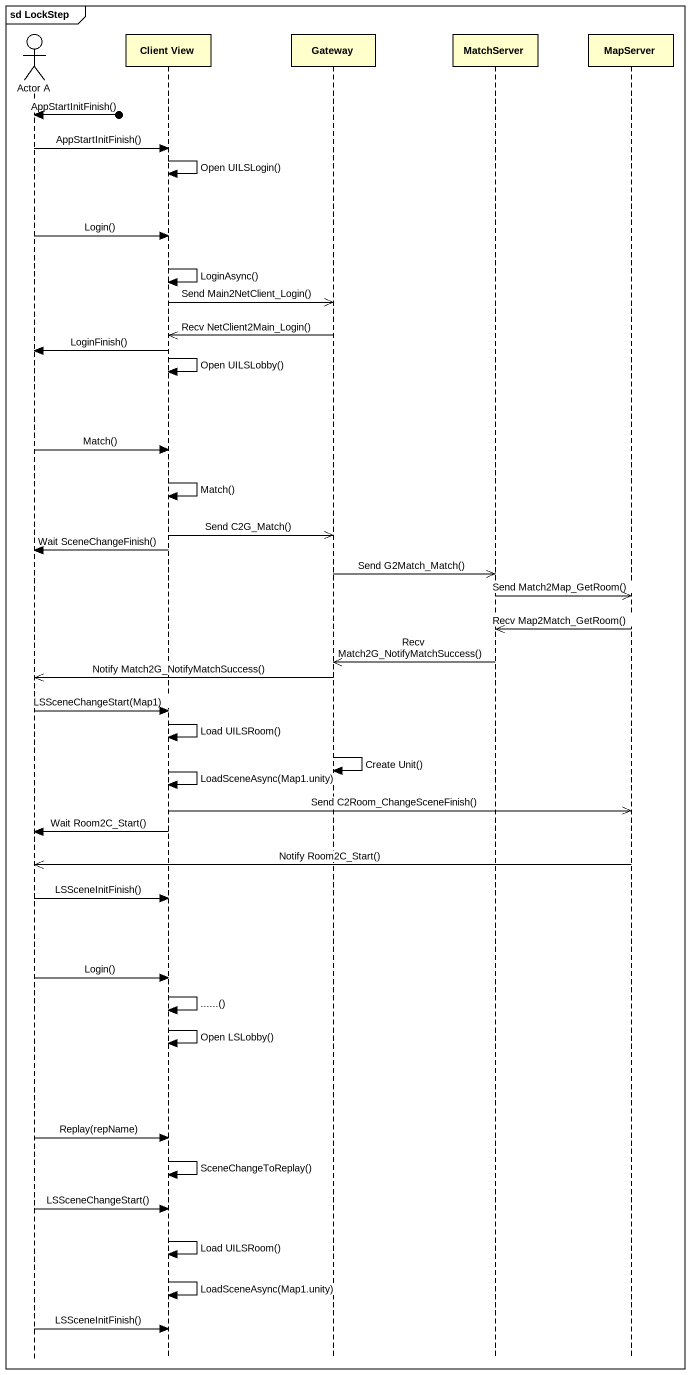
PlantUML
@startuml
mainframe sd LockStep
hide footbox
actor "Actor A" as Actor_A
participant "Client View" as Client_View
participant Gateway
participant MatchServer
participant MapServer

Actor_A <-o] : AppStartInitFinish()
Actor_A -> Client_View : AppStartInitFinish()
Client_View -> Client_View : Open UILSLogin()
Actor_A -> Client_View : Login()
Client_View -> Client_View : LoginAsync()
Client_View ->> Gateway : Send Main2NetClient_Login()
Gateway ->> Client_View : Recv NetClient2Main_Login()
Client_View -> Actor_A : LoginFinish()
Client_View -> Client_View : Open UILSLobby()
Actor_A -> Client_View : Match()
Client_View -> Client_View : Match()
Client_View ->> Gateway : Send C2G_Match()
Client_View -> Actor_A : Wait SceneChangeFinish()
Gateway ->> MatchServer : Send G2Match_Match()
MatchServer ->> MapServer : Send Match2Map_GetRoom()
MapServer ->> MatchServer : Recv Map2Match_GetRoom()
MatchServer ->> Gateway : Recv Match2G_NotifyMatchSuccess()
Gateway ->> Actor_A : Notify Match2G_NotifyMatchSuccess()
Actor_A -> Client_View : LSSceneChangeStart(Map1)
Client_View -> Client_View : Load UILSRoom()
Gateway -> Gateway : Create Unit()
Client_View -> Client_View : LoadSceneAsync(Map1.unity)
Client_View ->> MapServer : Send C2Room_ChangeSceneFinish()
Client_View -> Actor_A : Wait Room2C_Start()
MapServer ->> Actor_A : Notify Room2C_Start()
Actor_A -> Client_View : LSSceneInitFinish()
Actor_A -> Client_View : Login()
Client_View -> Client_View : ......()
Client_View -> Client_View : Open LSLobby()
Actor_A -> Client_View : Replay(repName)
Client_View -> Client_View : SceneChangeToReplay()
Actor_A -> Client_View : LSSceneChangeStart()
Client_View -> Client_View : Load UILSRoom()
Client_View -> Client_View : LoadSceneAsync(Map1.unity)
Actor_A -> Client_View : LSSceneInitFinish()
@enduml
